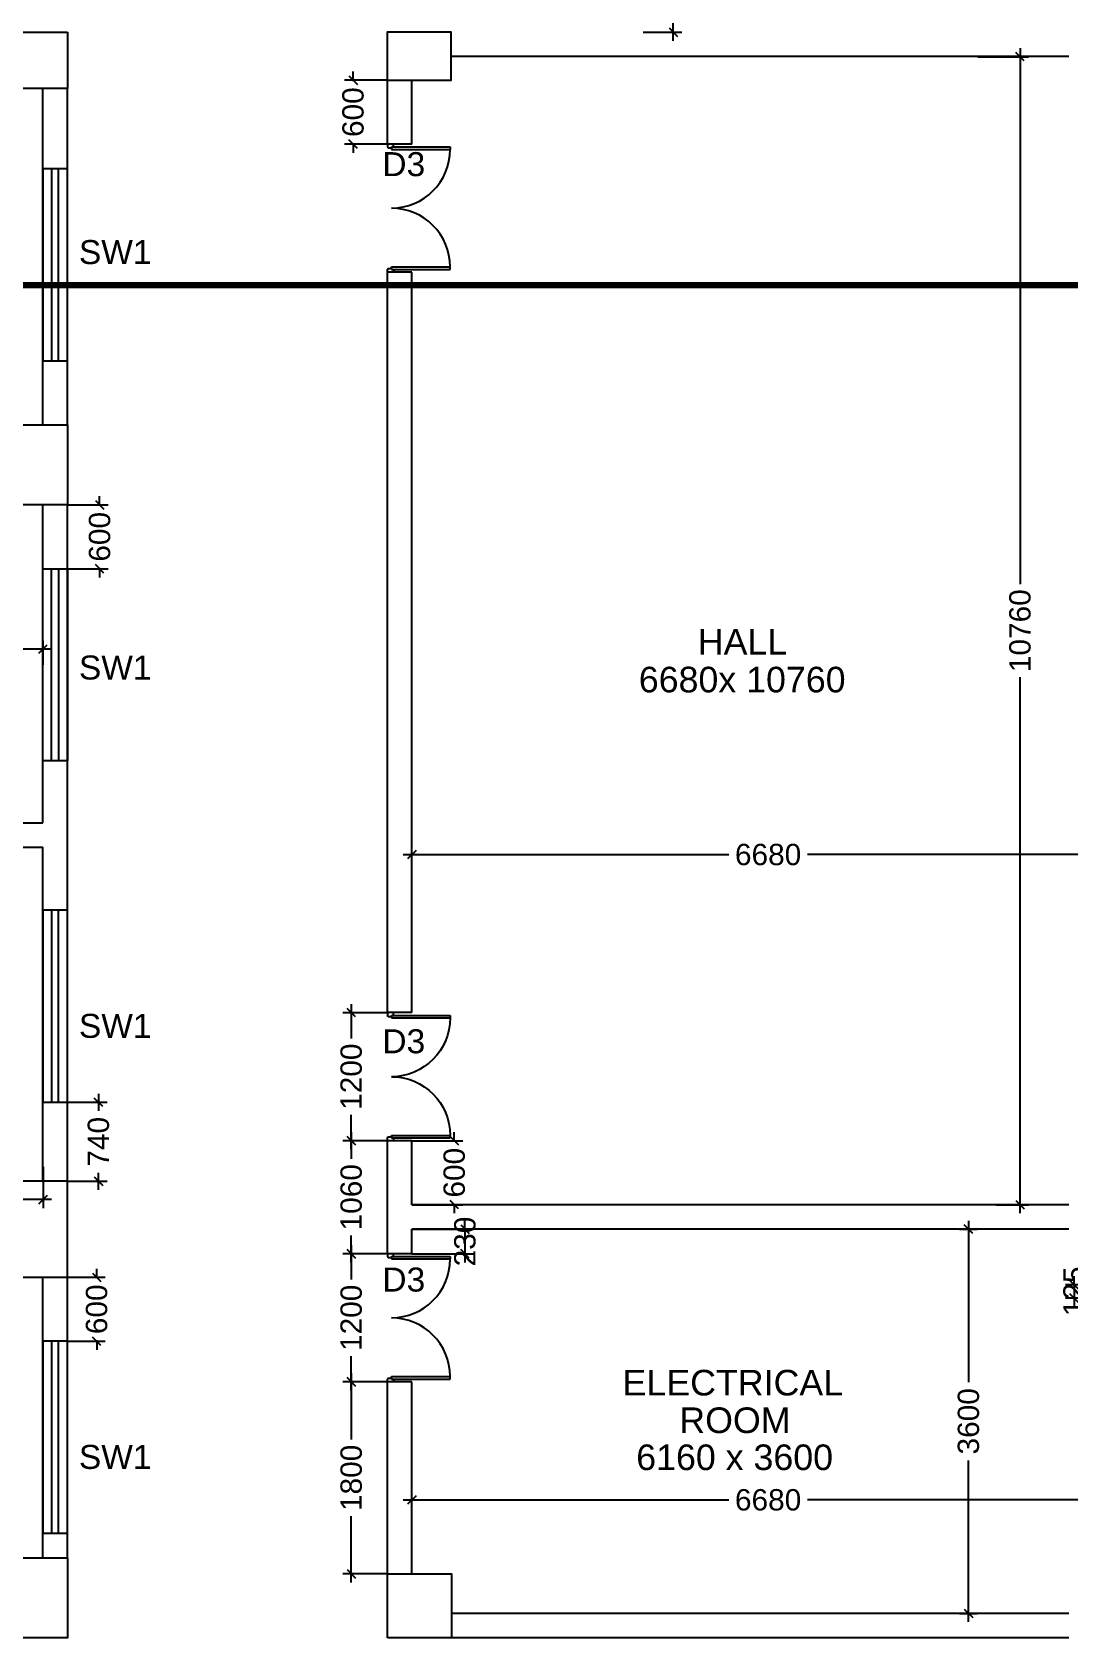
# Model space of a CAD drawing. Extents: x 7620542 to 7843793, y -6476226 to -6093835.
# Drawn here: x 7750969 to 7760689, y -6444409 to -6429359 of the extents above; entities that cross this region are included whole.
import ezdxf
from ezdxf.enums import TextEntityAlignment as Align

# ---------------------------------------------------------------- set-up
doc = ezdxf.new("R2010")
doc.units = 0
doc.header["$LTSCALE"] = 600
doc.header["$MEASUREMENT"] = 0
doc.header["$PDMODE"] = 35
doc.linetypes.add('DASHED', pattern=[0.75, 0.5, -0.25])
doc.layers.get('0').update_dxf_attribs({"linetype": 'CONTINUOUS'})
doc.layers.get('Defpoints').update_dxf_attribs({"linetype": 'CONTINUOUS'})
for name, color, linetype in [('DOOR', 32, 'CONTINUOUS'), ('joinery', 7, 'CONTINUOUS'), ('LA-column', 3, 'CONTINUOUS'), ('Room Dim', 1, 'CONTINUOUS'), ('Sections', 10, 'CONTINUOUS'), ('TEXT', 6, 'CONTINUOUS'), ('Walls', 7, 'CONTINUOUS'), ('WIN', 151, 'CONTINUOUS'), ('Working Dim', 5, 'CONTINUOUS')]:
    doc.layers.add(name, color=color, linetype=linetype)
doc.styles.add('ari', font='arial.ttf')
doc.styles.add('ARIAL', font='arial.ttf')
doc.dimstyles.new('int. dim', dxfattribs={"dimtxt": 450, "dimasz": 80, "dimexe": 80, "dimexo": 0, "dimgap": 70, "dimtad": 0, "dimdec": 0, "dimzin": 12, "dimdsep": 46, "dimtxsty": 'ari', "dimblk": 'OBLIQUE', "dimcen": 2, "dimdle": 80, "dimclrd": 256, "dimclre": 256, "dimclrt": 6, "dimadec": 0, "dimazin": 0, "dimtfac": 1, "dimtdec": 0, "dimtix": 1, "dimtmove": 2, "dimatfit": 3, "dimfxl": 1, "dimtolj": 1, "dimtzin": 0, "dimlwd": -1, "dimlwe": -1, "dimarcsym": 0})

# ---------------------------------------------------------------- blocks, each defined once
blk = doc.blocks.new('Z$W@#1275')
at = {"layer": 'DOOR'}
for p, q in [((73, 1500), (0, 1500)), ((0, 1500), (0, 1467)), ((0, 1467), (2, 1467)), ((11, 1456), (11, 1458)), ((11, 1456), (47, 1456)), ((47, 1467), (736, 1467)), ((47, 1467), (47, 1439)), ((47, 1456), (47, 1467)), ((47, 1467), (73, 1467)), ((47, 1439), (736, 1439)), ((73, 1467), (73, 1500)), ((736, 1467), (736, 1439)), ((0, 33), (2, 33)), ((0, 0), (0, 33)), ((73, 0), (0, 0)), ((11, 44), (11, 42)), ((11, 44), (47, 44)), ((47, 61), (736, 61)), ((47, 33), (47, 61)), ((47, 44), (47, 33)), ((47, 33), (736, 33)), ((47, 33), (73, 33)), ((73, 33), (73, 0)), ((736, 33), (736, 61))]:
    blk.add_line(p, q, dxfattribs=at)
for centre, start, end in [((11, 1467), 180, 270), ((11, 33), 90, 180)]:
    blk.add_arc(centre, 9.13, start, end, dxfattribs=at)
at = {"layer": 'DOOR', "color": 145}
for centre, start, end in [((47, 1439), 270, 0), ((47, 61), 0, 90)]:
    blk.add_arc(centre, 689, start, end, dxfattribs=at)
blk = doc.blocks.new('_Oblique')
at = {"color": 0, "linetype": 'ByBlock', "lineweight": -2}
blk.add_line((-0.5, -0.5), (0.5, 0.5), dxfattribs=at)
blk = doc.blocks.new('*D703')
at = {"layer": 'Defpoints', "color": 0, "transparency": 16777216}
for p in [(7761209, -6443116), (7754529, -6443317, 20), (7761209, -6443317, -1)]:
    blk.add_point(p, dxfattribs=at)
at = {"layer": 'Working Dim', "transparency": 16777216}
for p, q in [((7754529, -6443317), (7754529, -6443036)), ((7761209, -6443317), (7761209, -6443036)), ((7754449, -6443116), (7757500, -6443116)), ((7761289, -6443116), (7758238, -6443116))]:
    blk.add_line(p, q, dxfattribs=at)
at = {"layer": 'Working Dim', "transparency": 16777216, "xscale": 80, "yscale": 80, "zscale": 80, "rotation": 180}
blk.add_blockref('_Oblique', (7754529, -6443116), dxfattribs=at)
at = {"layer": 'Working Dim', "transparency": 16777216, "xscale": 80, "yscale": 80, "zscale": 80}
blk.add_blockref('_Oblique', (7761209, -6443116), dxfattribs=at)
at = {"layer": 'Working Dim', "color": 6, "transparency": 16777216, "insert": (7757869, -6443116), "char_height": 200, "attachment_point": 5, "style": 'ari'}
blk.add_mtext('\\A1;6680', dxfattribs=at)
blk = doc.blocks.new('*D704')
at = {"layer": 'Defpoints', "color": 0, "transparency": 16777216}
for p in [(7759663, -6440579, 8), (7759748, -6440579), (7759663, -6444179, 15)]:
    blk.add_point(p, dxfattribs=at)
at = {"layer": 'Working Dim', "transparency": 16777216}
for p, q in [((7759748, -6440499), (7759748, -6442011)), ((7759663, -6440579), (7759828, -6440579)), ((7759748, -6444259), (7759748, -6442747)), ((7759663, -6444179), (7759828, -6444179))]:
    blk.add_line(p, q, dxfattribs=at)
at = {"layer": 'Working Dim', "transparency": 16777216, "xscale": 80, "yscale": 80, "zscale": 80}
for p, rotation in [((7759748, -6440579), 90), ((7759748, -6444179), 270)]:
    blk.add_blockref('_Oblique', p, dxfattribs=dict(at, rotation=rotation))
at = {"layer": 'Working Dim', "color": 6, "transparency": 16777216, "insert": (7759748, -6442379), "char_height": 200, "attachment_point": 5, "rotation": 90, "style": 'ari'}
blk.add_mtext('\\A1;3600', dxfattribs=at)
blk = doc.blocks.new('*D924')
at = {"layer": 'Defpoints', "color": 0, "transparency": 16777216}
for p in [(7759834, -6429589), (7760007, -6440349, -1), (7760231, -6440349)]:
    blk.add_point(p, dxfattribs=at)
at = {"layer": 'Working Dim', "transparency": 16777216}
for p, q in [((7760231, -6429509), (7760231, -6434532)), ((7759834, -6429589), (7760311, -6429589)), ((7760231, -6440429), (7760231, -6435405)), ((7760007, -6440349), (7760311, -6440349))]:
    blk.add_line(p, q, dxfattribs=at)
at = {"layer": 'Working Dim', "transparency": 16777216, "xscale": 80, "yscale": 80, "zscale": 80}
for p, rotation in [((7760231, -6429589), 90), ((7760231, -6440349), 270)]:
    blk.add_blockref('_Oblique', p, dxfattribs=dict(at, rotation=rotation))
at = {"layer": 'Working Dim', "color": 6, "transparency": 16777216, "insert": (7760231, -6434969), "char_height": 200, "attachment_point": 5, "rotation": 90, "style": 'ari'}
blk.add_mtext('\\A1;10760', dxfattribs=at)
blk = doc.blocks.new('*D925')
at = {"layer": 'Defpoints', "color": 0, "transparency": 16777216}
for p in [(7754529, -6437068), (7754529, -6437264, -5), (7761209, -6437264)]:
    blk.add_point(p, dxfattribs=at)
at = {"layer": 'Working Dim', "transparency": 16777216}
for p, q in [((7754529, -6437264), (7754529, -6436988)), ((7761209, -6437264), (7761209, -6436988)), ((7754449, -6437068), (7757500, -6437068)), ((7761289, -6437068), (7758238, -6437068))]:
    blk.add_line(p, q, dxfattribs=at)
at = {"layer": 'Working Dim', "transparency": 16777216, "xscale": 80, "yscale": 80, "zscale": 80, "rotation": 180}
blk.add_blockref('_Oblique', (7754529, -6437068), dxfattribs=at)
at = {"layer": 'Working Dim', "transparency": 16777216, "xscale": 80, "yscale": 80, "zscale": 80}
blk.add_blockref('_Oblique', (7761209, -6437068), dxfattribs=at)
at = {"layer": 'Working Dim', "color": 6, "transparency": 16777216, "insert": (7757869, -6437068), "char_height": 200, "attachment_point": 5, "style": 'ari'}
blk.add_mtext('\\A1;6680', dxfattribs=at)
blk = doc.blocks.new('*D1213')
at = {"layer": 'Defpoints', "color": 0, "transparency": 16777216}
for p in [(7754299, -6429809, -5), (7753978, -6430409), (7754299, -6430409, -5)]:
    blk.add_point(p, dxfattribs=at)
at = {"layer": 'Working Dim', "transparency": 16777216}
for p, q in [((7754299, -6429809), (7753898, -6429809)), ((7753978, -6429809), (7753978, -6429729)), ((7753978, -6429809), (7753978, -6429818)), ((7754299, -6430409), (7753898, -6430409)), ((7753978, -6430409), (7753978, -6430400)), ((7753978, -6430409), (7753978, -6430489))]:
    blk.add_line(p, q, dxfattribs=at)
at = {"layer": 'Working Dim', "transparency": 16777216, "xscale": 80, "yscale": 80, "zscale": 80}
for p, rotation in [((7753978, -6429809), 270), ((7753978, -6430409), 90)]:
    blk.add_blockref('_Oblique', p, dxfattribs=dict(at, rotation=rotation))
at = {"layer": 'Working Dim', "color": 6, "transparency": 16777216, "insert": (7753978, -6430109), "char_height": 200, "attachment_point": 5, "rotation": 90, "style": 'ari'}
blk.add_mtext('\\A1;600', dxfattribs=at)
blk = doc.blocks.new('*D1214')
at = {"layer": 'Defpoints', "color": 0, "transparency": 16777216}
for p in [(7754529, -6439749, -5), (7754927, -6439749), (7754529, -6440349, -5)]:
    blk.add_point(p, dxfattribs=at)
at = {"layer": 'Working Dim', "transparency": 16777216}
for p, q in [((7754529, -6439749), (7755007, -6439749)), ((7754927, -6439749), (7754927, -6439669)), ((7754927, -6439749), (7754927, -6439758)), ((7754529, -6440349), (7755007, -6440349)), ((7754927, -6440349), (7754927, -6440340)), ((7754927, -6440349), (7754927, -6440429))]:
    blk.add_line(p, q, dxfattribs=at)
at = {"layer": 'Working Dim', "transparency": 16777216, "xscale": 80, "yscale": 80, "zscale": 80}
for p, rotation in [((7754927, -6439749), 270), ((7754927, -6440349), 90)]:
    blk.add_blockref('_Oblique', p, dxfattribs=dict(at, rotation=rotation))
at = {"layer": 'Working Dim', "color": 6, "transparency": 16777216, "insert": (7754927, -6440049), "char_height": 200, "attachment_point": 5, "rotation": 90, "style": 'ari'}
blk.add_mtext('\\A1;600', dxfattribs=at)
blk = doc.blocks.new('*D1215')
at = {"layer": 'Defpoints', "color": 0, "transparency": 16777216}
for p in [(7754529, -6440579), (7754529, -6440809), (7755027, -6440809)]:
    blk.add_point(p, dxfattribs=at)
at = {"layer": 'Working Dim', "transparency": 16777216}
for p, q in [((7755027, -6440579), (7755027, -6440499)), ((7754529, -6440579), (7755107, -6440579)), ((7755027, -6440579), (7755027, -6440809)), ((7754529, -6440809), (7755107, -6440809)), ((7755027, -6440809), (7755027, -6440889))]:
    blk.add_line(p, q, dxfattribs=at)
at = {"layer": 'Working Dim', "transparency": 16777216, "xscale": 80, "yscale": 80, "zscale": 80}
for p, rotation in [((7755027, -6440579), 270), ((7755027, -6440809), 90)]:
    blk.add_blockref('_Oblique', p, dxfattribs=dict(at, rotation=rotation))
at = {"layer": 'Working Dim', "color": 6, "transparency": 16777216, "insert": (7755027, -6440694), "char_height": 200, "attachment_point": 5, "rotation": 90, "style": 'ari'}
blk.add_mtext('\\A1;230', dxfattribs=at)
blk = doc.blocks.new('*D1231')
at = {"layer": 'Defpoints', "color": 0, "transparency": 16777216}
for p in [(7753961, -6442009), (7754299, -6442009), (7754299, -6443809, 2)]:
    blk.add_point(p, dxfattribs=at)
at = {"layer": 'Working Dim', "transparency": 16777216}
for p, q in [((7754299, -6442009), (7753881, -6442009)), ((7753961, -6441929), (7753961, -6442550)), ((7753961, -6443889), (7753961, -6443268)), ((7754299, -6443809), (7753881, -6443809))]:
    blk.add_line(p, q, dxfattribs=at)
at = {"layer": 'Working Dim', "transparency": 16777216, "xscale": 80, "yscale": 80, "zscale": 80}
for p, rotation in [((7753961, -6442009), 90), ((7753961, -6443809), 270)]:
    blk.add_blockref('_Oblique', p, dxfattribs=dict(at, rotation=rotation))
at = {"layer": 'Working Dim', "color": 6, "transparency": 16777216, "insert": (7753961, -6442909), "char_height": 200, "attachment_point": 5, "rotation": 90, "style": 'ari'}
blk.add_mtext('\\A1;1800', dxfattribs=at)
blk = doc.blocks.new('*D1232')
at = {"layer": 'Defpoints', "color": 0, "transparency": 16777216}
for p in [(7753961, -6440809), (7754299, -6440809, -5), (7754299, -6442009)]:
    blk.add_point(p, dxfattribs=at)
at = {"layer": 'Working Dim', "transparency": 16777216}
for p, q in [((7753961, -6440729), (7753961, -6441050)), ((7754299, -6440809), (7753881, -6440809)), ((7753961, -6442089), (7753961, -6441768)), ((7754299, -6442009), (7753881, -6442009))]:
    blk.add_line(p, q, dxfattribs=at)
at = {"layer": 'Working Dim', "transparency": 16777216, "xscale": 80, "yscale": 80, "zscale": 80}
for p, rotation in [((7753961, -6440809), 90), ((7753961, -6442009), 270)]:
    blk.add_blockref('_Oblique', p, dxfattribs=dict(at, rotation=rotation))
at = {"layer": 'Working Dim', "color": 6, "transparency": 16777216, "insert": (7753961, -6441409), "char_height": 200, "attachment_point": 5, "rotation": 90, "style": 'ari'}
blk.add_mtext('\\A1;1200', dxfattribs=at)
blk = doc.blocks.new('*D1233')
at = {"layer": 'Defpoints', "color": 0, "transparency": 16777216}
for p in [(7753961, -6439749), (7754299, -6439749, -5), (7754299, -6440809, -5)]:
    blk.add_point(p, dxfattribs=at)
at = {"layer": 'Working Dim', "transparency": 16777216}
for p, q in [((7754299, -6439749), (7753881, -6439749)), ((7753961, -6439669), (7753961, -6439920)), ((7753961, -6440889), (7753961, -6440638)), ((7754299, -6440809), (7753881, -6440809))]:
    blk.add_line(p, q, dxfattribs=at)
at = {"layer": 'Working Dim', "transparency": 16777216, "xscale": 80, "yscale": 80, "zscale": 80}
for p, rotation in [((7753961, -6439749), 90), ((7753961, -6440809), 270)]:
    blk.add_blockref('_Oblique', p, dxfattribs=dict(at, rotation=rotation))
at = {"layer": 'Working Dim', "color": 6, "transparency": 16777216, "insert": (7753961, -6440279), "char_height": 200, "attachment_point": 5, "rotation": 90, "style": 'ari'}
blk.add_mtext('\\A1;1060', dxfattribs=at)
blk = doc.blocks.new('*D1234')
at = {"layer": 'Defpoints', "color": 0, "transparency": 16777216}
for p in [(7753961, -6438549), (7754299, -6438549, -5), (7754299, -6439749, -5)]:
    blk.add_point(p, dxfattribs=at)
at = {"layer": 'Working Dim', "transparency": 16777216}
for p, q in [((7754299, -6438549), (7753881, -6438549)), ((7753961, -6438469), (7753961, -6438790)), ((7753961, -6439829), (7753961, -6439508)), ((7754299, -6439749), (7753881, -6439749))]:
    blk.add_line(p, q, dxfattribs=at)
at = {"layer": 'Working Dim', "transparency": 16777216, "xscale": 80, "yscale": 80, "zscale": 80}
for p, rotation in [((7753961, -6438549), 90), ((7753961, -6439749), 270)]:
    blk.add_blockref('_Oblique', p, dxfattribs=dict(at, rotation=rotation))
at = {"layer": 'Working Dim', "color": 6, "transparency": 16777216, "insert": (7753961, -6439149), "char_height": 200, "attachment_point": 5, "rotation": 90, "style": 'ari'}
blk.add_mtext('\\A1;1200', dxfattribs=at)
blk = doc.blocks.new('*D1251')
at = {"layer": 'Defpoints', "color": 0, "transparency": 16777216}
for p in [(7756390, -6426959, -27), (7756980, -6426959), (7756699, -6429359)]:
    blk.add_point(p, dxfattribs=at)
at = {"layer": 'Working Dim', "transparency": 16777216}
for p, q in [((7756390, -6426959), (7757060, -6426959)), ((7756980, -6426879), (7756980, -6427789)), ((7756980, -6429439), (7756980, -6428529)), ((7756699, -6429359), (7757060, -6429359))]:
    blk.add_line(p, q, dxfattribs=at)
at = {"layer": 'Working Dim', "transparency": 16777216, "xscale": 80, "yscale": 80, "zscale": 80}
for p, rotation in [((7756980, -6426959), 90), ((7756980, -6429359), 270)]:
    blk.add_blockref('_Oblique', p, dxfattribs=dict(at, rotation=rotation))
at = {"layer": 'Working Dim', "color": 6, "transparency": 16777216, "insert": (7756980, -6428159), "char_height": 200, "attachment_point": 5, "rotation": 90, "style": 'ari'}
blk.add_mtext('\\A1;2400', dxfattribs=at)
blk = doc.blocks.new('*D1947')
at = {"layer": 'Defpoints', "color": 0, "transparency": 16777216}
for p in [(7761209, -6441099, 73), (7760738, -6441224), (7761209, -6441224, -106)]:
    blk.add_point(p, dxfattribs=at)
at = {"layer": 'Working Dim', "transparency": 16777216}
for p, q in [((7761209, -6441099), (7760658, -6441099)), ((7760738, -6441099), (7760738, -6441019)), ((7760738, -6441099), (7760738, -6441224)), ((7761209, -6441224), (7760658, -6441224)), ((7760738, -6441224), (7760738, -6441304))]:
    blk.add_line(p, q, dxfattribs=at)
at = {"layer": 'Working Dim', "transparency": 16777216, "xscale": 80, "yscale": 80, "zscale": 80}
for p, rotation in [((7760738, -6441099), 270), ((7760738, -6441224), 90)]:
    blk.add_blockref('_Oblique', p, dxfattribs=dict(at, rotation=rotation))
at = {"layer": 'Working Dim', "color": 6, "transparency": 16777216, "insert": (7760738, -6441161), "char_height": 200, "attachment_point": 5, "rotation": 90, "style": 'ari'}
blk.add_mtext('\\A1;125', dxfattribs=at)
blk = doc.blocks.new('*D2301')
at = {"layer": 'Defpoints', "color": 0, "transparency": 16777216}
for p in [(7751071, -6435141), (7745422, -6435279, 3), (7751071, -6435289, 6)]:
    blk.add_point(p, dxfattribs=at)
at = {"layer": 'Working Dim', "transparency": 16777216}
for p, q in [((7745422, -6435279), (7745422, -6435061)), ((7751071, -6435289), (7751071, -6435061)), ((7745342, -6435141), (7747878, -6435141)), ((7751151, -6435141), (7748615, -6435141))]:
    blk.add_line(p, q, dxfattribs=at)
at = {"layer": 'Working Dim', "transparency": 16777216, "xscale": 80, "yscale": 80, "zscale": 80, "rotation": 180}
blk.add_blockref('_Oblique', (7745422, -6435141), dxfattribs=at)
at = {"layer": 'Working Dim', "transparency": 16777216, "xscale": 80, "yscale": 80, "zscale": 80}
blk.add_blockref('_Oblique', (7751071, -6435141), dxfattribs=at)
at = {"layer": 'Working Dim', "color": 6, "transparency": 16777216, "insert": (7748246, -6435141), "char_height": 200, "attachment_point": 5, "style": 'ari'}
blk.add_mtext('\\A1;5650', dxfattribs=at)
blk = doc.blocks.new('*D2303')
at = {"layer": 'Defpoints', "color": 0, "transparency": 16777216}
for p in [(7745422, -6439994, 3), (7751072, -6439994, 3), (7751072, -6440300)]:
    blk.add_point(p, dxfattribs=at)
at = {"layer": 'Working Dim', "transparency": 16777216}
for p, q in [((7745422, -6439994), (7745422, -6440380)), ((7751072, -6439994), (7751072, -6440380)), ((7745342, -6440300), (7747879, -6440300)), ((7751152, -6440300), (7748615, -6440300))]:
    blk.add_line(p, q, dxfattribs=at)
at = {"layer": 'Working Dim', "transparency": 16777216, "xscale": 80, "yscale": 80, "zscale": 80, "rotation": 180}
blk.add_blockref('_Oblique', (7745422, -6440300), dxfattribs=at)
at = {"layer": 'Working Dim', "transparency": 16777216, "xscale": 80, "yscale": 80, "zscale": 80}
blk.add_blockref('_Oblique', (7751072, -6440300), dxfattribs=at)
at = {"layer": 'Working Dim', "color": 6, "transparency": 16777216, "insert": (7748247, -6440300), "char_height": 200, "attachment_point": 5, "style": 'ari'}
blk.add_mtext('\\A1;5650', dxfattribs=at)
blk = doc.blocks.new('*D2459')
at = {"layer": 'Defpoints', "color": 0, "transparency": 16777216}
for p in [(7751299, -6433789, -13), (7751299, -6434389, -23), (7751602, -6434389)]:
    blk.add_point(p, dxfattribs=at)
at = {"layer": 'Working Dim', "transparency": 16777216}
for p, q in [((7751602, -6433789), (7751602, -6433709)), ((7751299, -6433789), (7751682, -6433789)), ((7751602, -6433789), (7751602, -6433798)), ((7751299, -6434389), (7751682, -6434389)), ((7751602, -6434389), (7751602, -6434380)), ((7751602, -6434389), (7751602, -6434469))]:
    blk.add_line(p, q, dxfattribs=at)
at = {"layer": 'Working Dim', "transparency": 16777216, "xscale": 80, "yscale": 80, "zscale": 80}
for p, rotation in [((7751602, -6433789), 270), ((7751602, -6434389), 90)]:
    blk.add_blockref('_Oblique', p, dxfattribs=dict(at, rotation=rotation))
at = {"layer": 'Working Dim', "color": 6, "transparency": 16777216, "insert": (7751602, -6434089), "char_height": 200, "attachment_point": 5, "rotation": 90, "style": 'ari'}
blk.add_mtext('\\A1;600', dxfattribs=at)
blk = doc.blocks.new('*D2460')
at = {"layer": 'Defpoints', "color": 0, "transparency": 16777216}
for p in [(7751299, -6439389, -23), (7751591, -6439389), (7751299, -6440129, -14)]:
    blk.add_point(p, dxfattribs=at)
at = {"layer": 'Working Dim', "transparency": 16777216}
for p, q in [((7751299, -6439389), (7751671, -6439389)), ((7751591, -6439309), (7751591, -6439469)), ((7751591, -6440209), (7751591, -6440049)), ((7751299, -6440129), (7751671, -6440129))]:
    blk.add_line(p, q, dxfattribs=at)
at = {"layer": 'Working Dim', "transparency": 16777216, "xscale": 80, "yscale": 80, "zscale": 80}
for p, rotation in [((7751591, -6439389), 90), ((7751591, -6440129), 270)]:
    blk.add_blockref('_Oblique', p, dxfattribs=dict(at, rotation=rotation))
at = {"layer": 'Working Dim', "color": 6, "transparency": 16777216, "insert": (7751591, -6439759), "char_height": 200, "attachment_point": 5, "rotation": 90, "style": 'ari'}
blk.add_mtext('\\A1;740', dxfattribs=at)
blk = doc.blocks.new('*D2631')
at = {"layer": 'Defpoints', "color": 0, "transparency": 16777216}
for p in [(7751299, -6441029, -14), (7751299, -6441629, -14), (7751574, -6441629)]:
    blk.add_point(p, dxfattribs=at)
at = {"layer": 'Working Dim', "transparency": 16777216}
for p, q in [((7751574, -6441029), (7751574, -6440949)), ((7751299, -6441029), (7751654, -6441029)), ((7751574, -6441029), (7751574, -6441038)), ((7751299, -6441629), (7751654, -6441629)), ((7751574, -6441629), (7751574, -6441620)), ((7751574, -6441629), (7751574, -6441709))]:
    blk.add_line(p, q, dxfattribs=at)
at = {"layer": 'Working Dim', "transparency": 16777216, "xscale": 80, "yscale": 80, "zscale": 80}
for p, rotation in [((7751574, -6441029), 270), ((7751574, -6441629), 90)]:
    blk.add_blockref('_Oblique', p, dxfattribs=dict(at, rotation=rotation))
at = {"layer": 'Working Dim', "color": 6, "transparency": 16777216, "insert": (7751574, -6441329), "char_height": 200, "attachment_point": 5, "rotation": 90, "style": 'ari'}
blk.add_mtext('\\A1;600', dxfattribs=at)

msp = doc.modelspace()

# ---------------------------------------------------------------- linework, layer by layer
at = {"layer": 'LA-column', "color": 2, "elevation": -12.548, "flags": 128}
for points in [[(7751299.151, -6429358.805), (7751299.151, -6429888.805), (7750769.151, -6429888.805), (7750769.151, -6429358.805)], [(7750549.151, -6433788.819), (7750549.151, -6433038.819), (7751299.151, -6433038.819), (7751299.151, -6433788.819)], [(7751299.151, -6443658.804), (7751299.151, -6444408.804), (7750549.151, -6444408.804), (7750549.151, -6443658.804)], [(7754299.148, -6444408.812), (7754299.148, -6443808.812), (7754899.148, -6443808.812), (7754899.148, -6444408.812)]]:
    msp.add_lwpolyline(points, close=True, dxfattribs=at)
at = {"layer": 'LA-column', "color": 2}
for points, elevation in [([(7754298.972, -6429808.803), (7754898.972, -6429808.803), (7754898.972, -6429358.803), (7754298.972, -6429358.803)], -11.41), ([(7751298.974, -6441028.875), (7751298.974, -6440128.875), (7750398.974, -6440128.875), (7750398.974, -6441028.875)], -13.799)]:
    msp.add_lwpolyline(points, close=True, dxfattribs=dict(at, elevation=elevation))
at = {"layer": 'Sections', "linetype": 'DASHED', "lineweight": 0, "ltscale": 2, "const_width": 60, "elevation": -14.83, "flags": 128}
msp.add_lwpolyline([(7764050.867, -6431729.833), (7764598.735, -6430597.18), (7764598.735, -6431729.833), (7639175.207, -6431729.833), (7639175.207, -6430597.18), (7639723.075, -6431729.833)], dxfattribs=at)
at = {"layer": 'Walls'}
for p, q in [((7760689.017, -6429588.772, -14.83), (7754899.237, -6429588.772, -14.83)), ((7751069.148, -6433038.831, -22.81), (7751069.159, -6429888.804, -22.81)), ((7751299.14, -6433038.831, -22.81), (7751299.151, -6429888.805, -22.81)), ((7751069.152, -6436768.699, -22.81), (7751069.149, -6433788.831, -22.81)), ((7751298.974, -6440128.875, -13.799), (7751299.141, -6433788.831, -22.81)), ((7745421.649, -6436768.699, -22.81), (7751069.152, -6436768.699, -22.81)), ((7745421.649, -6436998.699, -22.81), (7751069.153, -6436998.699, -22.81)), ((7751069.148, -6440128.875, -22.81), (7751069.145, -6436998.699, -22.81)), ((7751069.134, -6443658.819, -21.887), (7751068.974, -6441028.875, -13.799)), ((7751299.134, -6443658.804, -21.887), (7751298.974, -6441028.875, -13.799))]:
    msp.add_line(p, q, dxfattribs=at)
at = {"layer": 'Walls', "linetype": 'Continuous'}
for p, q in [((7754299.413, -6430408.803, -19.962), (7754299.413, -6429808.803, -19.962)), ((7754529.413, -6430408.803, -19.962), (7754529.413, -6429808.803, -19.962)), ((7754529.413, -6430408.803, -19.962), (7754299.413, -6430408.803, -19.962)), ((7754299.413, -6438548.823, -19.962), (7754299.413, -6431608.803, -19.962)), ((7754529.413, -6431608.803, -19.962), (7754299.413, -6431608.803, -19.962)), ((7754529.413, -6438548.823, -19.962), (7754529.413, -6431608.803, -19.962)), ((7754529.413, -6438548.823, -19.962), (7754299.413, -6438548.823, -19.962)), ((7754299.413, -6440808.823, -19.962), (7754299.413, -6439748.823, -19.962)), ((7754529.413, -6439748.823, -19.962), (7754299.413, -6439748.823, -19.962)), ((7754529.413, -6440348.823, -19.962), (7754529.413, -6439748.823, -19.962)), ((7760689.112, -6440348.897, -14.83), (7754529.413, -6440348.904, -19.962)), ((7760689.017, -6440578.897, -14.83), (7754529.413, -6440578.904, -14.83)), ((7754529.413, -6440808.904, -14.83), (7754529.413, -6440578.904, -14.83)), ((7754529.413, -6440808.904, -14.83), (7754299.413, -6440808.904, -14.83)), ((7754529.413, -6442008.904, -14.83), (7754299.413, -6442008.904, -14.83)), ((7754299.413, -6443808.812, -14.83), (7754299.413, -6442008.904, -14.83)), ((7754529.413, -6443808.812, -14.83), (7754529.413, -6442008.904, -14.83)), ((7760688.84, -6444178.747, -14.83), (7754899.148, -6444178.747, -14.83)), ((7760688.84, -6444408.747, -14.83), (7754899.148, -6444408.747, -14.83))]:
    msp.add_line(p, q, dxfattribs=at)
at = {"layer": 'WIN', "linetype": 'Continuous'}
for points, elevation in [([(7751069.152, -6430638.946), (7751069.152, -6432438.946), (7751299.152, -6432438.946), (7751299.152, -6430638.946)], -22.81), ([(7751069.152, -6430638.946), (7751069.152, -6432438.946), (7751299.152, -6432438.946), (7751299.152, -6430638.946)], -22.81), ([(7751151.935, -6430638.946), (7751151.935, -6432438.946), (7751216.369, -6432438.946), (7751216.369, -6430638.946)], -22.81), ([(7751151.935, -6430638.946), (7751151.935, -6432438.946), (7751216.369, -6432438.946), (7751216.369, -6430638.946)], -22.81), ([(7751069.152, -6436188.692), (7751069.152, -6434388.692), (7751299.152, -6434388.692), (7751299.152, -6436188.692)], -22.81), ([(7751069.152, -6436188.692), (7751069.152, -6434388.692), (7751299.152, -6434388.692), (7751299.152, -6436188.692)], -22.81), ([(7751151.935, -6436188.692), (7751151.935, -6434388.692), (7751216.369, -6434388.692), (7751216.369, -6436188.692)], -22.81), ([(7751151.935, -6436188.692), (7751151.935, -6434388.692), (7751216.369, -6434388.692), (7751216.369, -6436188.692)], -22.81), ([(7751069.147, -6437588.692), (7751069.147, -6439388.692), (7751299.148, -6439388.692), (7751299.148, -6437588.692)], -22.81), ([(7751069.147, -6437588.692), (7751069.147, -6439388.692), (7751299.148, -6439388.692), (7751299.148, -6437588.692)], -22.81), ([(7751151.931, -6437588.692), (7751151.931, -6439388.692), (7751216.364, -6439388.692), (7751216.364, -6437588.692)], -22.81), ([(7751151.931, -6437588.692), (7751151.931, -6439388.692), (7751216.364, -6439388.692), (7751216.364, -6437588.692)], -22.81), ([(7751069.147, -6441628.875), (7751069.147, -6443428.875), (7751299.148, -6443428.875), (7751299.148, -6441628.875)], -13.799), ([(7751069.147, -6441628.875), (7751069.147, -6443428.875), (7751299.148, -6443428.875), (7751299.148, -6441628.875)], -13.799), ([(7751151.931, -6441628.875), (7751151.931, -6443428.875), (7751216.364, -6443428.875), (7751216.364, -6441628.875)], -13.799), ([(7751151.931, -6441628.875), (7751151.931, -6443428.875), (7751216.364, -6443428.875), (7751216.364, -6441628.875)], -13.799)]:
    msp.add_lwpolyline(points, close=True, dxfattribs=dict(at, elevation=elevation))

# ---------------------------------------------------------------- block references
at = {"layer": 'DOOR', "xscale": 0.8000117540359497, "yscale": 0.8000117540359497, "zscale": 0.8000117540359497}
for p in [(7754299.413, -6431608.803, -19.962), (7754299.413, -6442008.904, -14.83)]:
    msp.add_blockref('Z$W@#1275', p, dxfattribs=at)
at = {"layer": 'DOOR', "xscale": -0.8000117540359497, "yscale": 0.8000117540359497, "zscale": 0.8000117540359497, "rotation": 180}
msp.add_blockref('Z$W@#1275', (7754299.413, -6438548.823, -19.962), dxfattribs=at)

# ---------------------------------------------------------------- texts
at = {"layer": 'joinery', "style": 'ari'}
for s, p in [('D3', (7754453.269, -6430708.882, -19.962)), ('SW1', (7751748.015, -6431532.894, -22.81)), ('SW1', (7751748.015, -6435426.558, -22.81)), ('SW1', (7751748.015, -6438784.924, -22.81)), ('D3', (7754453.269, -6438929.452, -19.962)), ('D3', (7754453.269, -6441162.906, -14.83)), ('SW1', (7751748.015, -6442825.106, -13.799))]:
    msp.add_text(s, height=225, dxfattribs=at).set_placement(p, align=Align.CENTER)
at = {"layer": 'Room Dim', "style": 'ARIAL'}
for s, p in [('6680x 10760', (7757626.022, -6435547.019, -19.962)), ('6160 x 3600', (7757555.236, -6442836.115, -14.83))]:
    msp.add_text(s, height=240, dxfattribs=at).set_placement(p, align=Align.CENTER)
at = {"layer": 'TEXT', "color": 7, "style": 'ARIAL'}
for s, p in [('HALL', (7757629.022, -6435193.424, -19.962)), ('ELECTRICAL', (7757538.364, -6442136.844, -14.83)), ('ROOM', (7757557.855, -6442488.844, -14.83))]:
    msp.add_text(s, height=240, dxfattribs=at).set_placement(p, align=Align.CENTER)

# ---------------------------------------------------------------- dimensions: what is measured, and where the dimension line sits
at = {"layer": 'Working Dim'}
for base, p1, p2, override, picture, middle in [((7756980.104, -6426958.671, -14.83), (7756699.357, -6429358.772, -14.83), (7756390.087, -6426958.671, -41.864), {"dimtxt": 200, "dimarcsym": 1}, '*D1251', (7756980.104, -6428158.721, -14.83)), ((7760230.954, -6440348.898, -14.83), (7759833.94, -6429588.772, -14.83), (7760006.869, -6440348.898, -15.399), {"dimtxt": 200}, '*D924', (7760230.954, -6434968.835, -14.83)), ((7753977.985, -6430408.803, -14.83), (7754299.413, -6429808.803, -19.962), (7754299.413, -6430408.803, -19.962), {"dimtxt": 200, "dimarcsym": 1}, '*D1213', (7753977.985, -6430108.803, -14.83)), ((7753961.435, -6438548.823, -14.83), (7754299.413, -6439748.823, -19.962), (7754299.413, -6438548.823, -19.962), {"dimtxt": 200, "dimarcsym": 1}, '*D1234', (7753961.435, -6439148.823, -14.83)), ((7753961.435, -6439748.823, -14.83), (7754299.413, -6440808.823, -19.962), (7754299.413, -6439748.823, -19.962), {"dimtxt": 200, "dimarcsym": 1}, '*D1233', (7753961.435, -6440278.823, -14.83)), ((7754926.988, -6439748.823, -14.83), (7754529.413, -6440348.904, -19.962), (7754529.413, -6439748.823, -19.962), {"dimtxt": 200, "dimarcsym": 1}, '*D1214', (7754926.988, -6440048.863, -14.83)), ((7755026.674, -6440808.904, -14.83), (7754529.413, -6440578.904, -14.83), (7754529.413, -6440808.904, -14.83), {"dimtxt": 200, "dimarcsym": 1}, '*D1215', (7755026.674, -6440693.904, -14.83)), ((7759747.547, -6440578.898, -14.83), (7759662.735, -6444178.747, -0.235), (7759662.731, -6440578.898, -6.851), {"dimtxt": 200}, '*D704', (7759747.547, -6442378.823, -14.83)), ((7753961.435, -6440808.823, -14.83), (7754299.148, -6442008.904, -14.83), (7754299.413, -6440808.823, -19.962), {"dimtxt": 200, "dimarcsym": 1}, '*D1232', (7753961.435, -6441408.864, -14.83)), ((7760737.824, -6441224.04, -85.468), (7761209.195, -6441098.812, -12.548), (7761209.195, -6441224.04, -191.82), {"dimtxt": 200, "dimarcsym": 1}, '*D1947', (7760737.824, -6441161.426, -85.468)), ((7753961.435, -6442008.904, -14.83), (7754299.148, -6443808.812, -12.548), (7754299.148, -6442008.904, -14.83), {"dimtxt": 200, "dimarcsym": 1}, '*D1231', (7753961.435, -6442908.858, -14.83))]:
    dim = msp.add_linear_dim(base=base, p1=p1, p2=p2, angle=90, dimstyle='int. dim', override=override, dxfattribs=at)
    dim.commit()
    dim.dimension.update_dxf_attribs({"geometry": picture, "text_midpoint": middle})
at = {"layer": 'Working Dim', "color": 7}
for base, p1, p2, picture, middle in [((7751601.798, -6434388.692), (7751299.151, -6433788.819, -12.548), (7751299.152, -6434388.692, -22.81), '*D2459', (7751601.798, -6434088.756)), ((7751591.294, -6439388.692), (7751298.974, -6440128.875, -13.799), (7751299.148, -6439388.692, -22.81), '*D2460', (7751591.294, -6439758.783)), ((7751574.456, -6441628.875), (7751298.974, -6441028.875, -13.799), (7751299.148, -6441628.875, -13.799), '*D2631', (7751574.456, -6441328.875))]:
    dim = msp.add_linear_dim(base=base, p1=p1, p2=p2, angle=90, dimstyle='int. dim', override={"dimtxt": 200, "dimarcsym": 1}, dxfattribs=at)
    dim.commit()
    dim.dimension.update_dxf_attribs({"geometry": picture, "text_midpoint": middle})
at = {"layer": 'Working Dim'}
for base, p1, p2, picture, middle in [((7751071.154, -6435141.24, -22.81), (7745421.649, -6435278.699, -19.389), (7751071.154, -6435288.711, -16.435), '*D2301', (7748246.401, -6435141.24, -22.81)), ((7754529.413, -6437068.431, -14.83), (7761209.023, -6437264.259, -14.83), (7754529.413, -6437264.259, -19.962), '*D925', (7757869.218, -6437068.431, -14.83)), ((7751072.148, -6440299.807, -22.81), (7745421.649, -6439994.477, -19.389), (7751072.148, -6439994.47, -19.389), '*D2303', (7748246.898, -6440299.807, -22.81)), ((7761209.023, -6443116.119, -14.83), (7754529.413, -6443317.319, 4.882), (7761209.023, -6443317.319, -16.082), '*D703', (7757869.218, -6443116.119, -14.83))]:
    dim = msp.add_linear_dim(base=base, p1=p1, p2=p2, dimstyle='int. dim', override={"dimtxt": 200}, dxfattribs=at)
    dim.commit()
    dim.dimension.update_dxf_attribs({"geometry": picture, "text_midpoint": middle})

doc.saveas('drawing.dxf')
